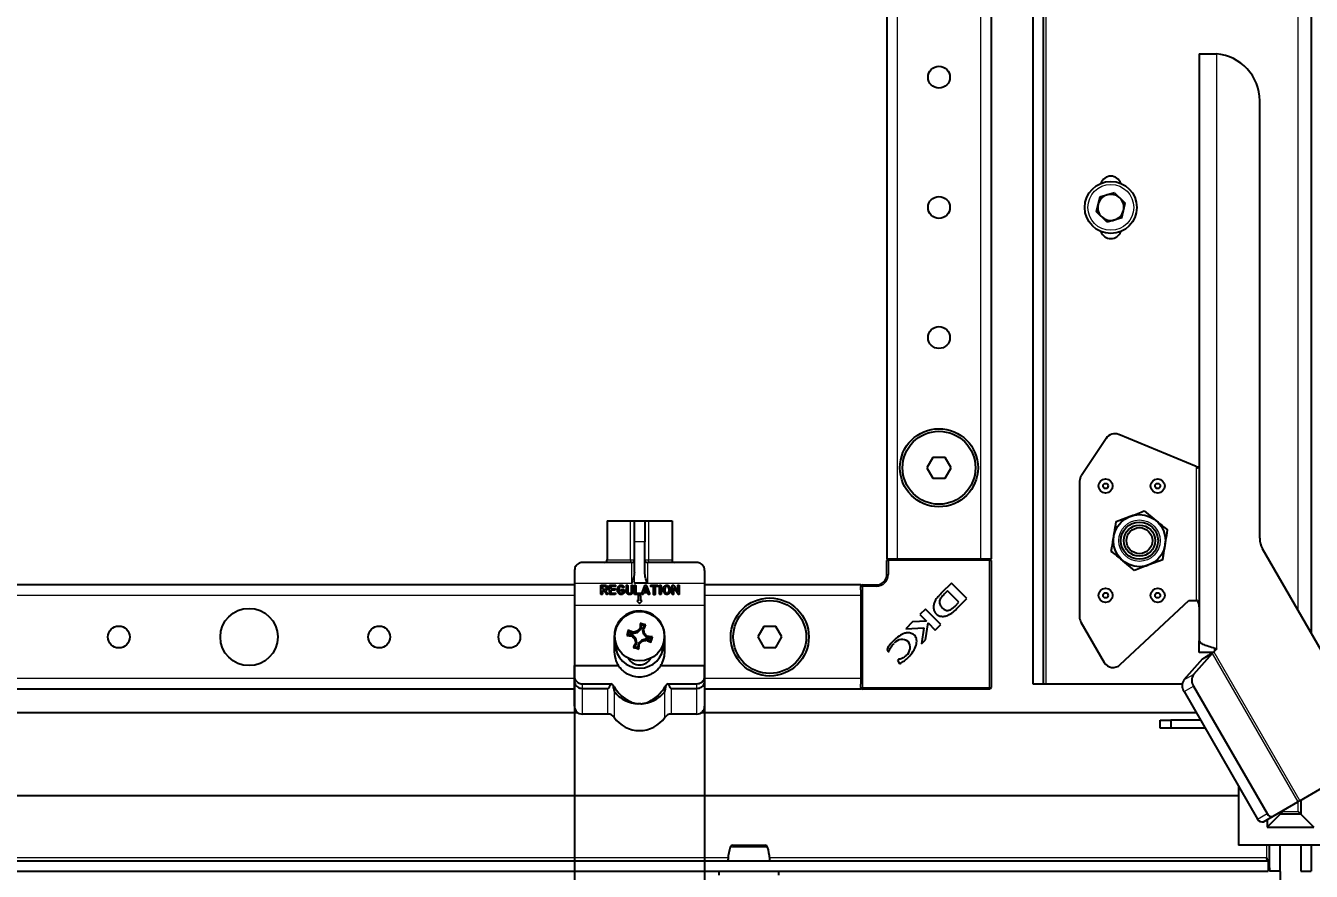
# Model space of a CAD drawing. Header units: millimetres. Extents: x -833 to 2755, y -1229 to 1219.
# Drawn here: x -350 to -103.2, y -800.6 to -638.2 of the extents above; entities that cross this region are included whole.
import ezdxf

# ---------------------------------------------------------------- set-up
doc = ezdxf.new("R2010")
doc.units = ezdxf.units.MM
doc.layers.add('FORMAT', color=7, linetype='Continuous')
doc.styles.add('SLDTEXTSTYLE0', font='TXT', dxfattribs={"width": 0.75})
doc.dimstyles.new('SLDDIMSTYLE0', dxfattribs={"dimtxt": 20, "dimasz": 10, "dimexe": 0, "dimexo": 0.0625, "dimgap": 5, "dimtad": 2, "dimdec": 1, "dimrnd": 1e-09, "dimzin": 12, "dimdsep": 46, "dimtxsty": 'SLDTEXTSTYLE0', "dimsah": 1, "dimcen": 0.09, "dimadec": 0, "dimazin": 3, "dimtfac": 1, "dimtofl": 0, "dimtmove": 0, "dimatfit": 3, "dimfxl": 0, "dimfrac": 2, "dimtolj": 1, "dimtzin": 12, "dimarcsym": 0})

# ---------------------------------------------------------------- blocks, each defined once
blk = doc.blocks.new('_D_8')
at = {"layer": 'FORMAT'}
for p, q in [((-219.66, -761.08), (-219.66, -924.62)), ((-109.16, -800.63), (-109.16, -924.62)), ((-109.16, -923.62), (-219.66, -923.62))]:
    blk.add_line(p, q, dxfattribs=at)
for points in [[(-219.66, -923.62), (-209.66, -925.16), (-209.66, -922.08)], [(-109.16, -923.62), (-119.16, -922.08), (-119.16, -925.16)]]:
    blk.add_solid(points, dxfattribs=at)
at = {"layer": 'FORMAT', "insert": (-197.66, -897.84), "char_height": 20, "attachment_point": 1, "style": 'SLDTEXTSTYLE0'}
blk.add_mtext('110,5', dxfattribs=at)
blk = doc.blocks.new('_D_9')
at = {"layer": 'FORMAT'}
for p, q in [((-244.66, -761.08), (-244.66, -924.62)), ((-219.66, -761.08), (-219.66, -924.62)), ((-244.66, -923.62), (-289.98, -923.62)), ((-244.66, -923.62), (-219.66, -923.62))]:
    blk.add_line(p, q, dxfattribs=at)
for points in [[(-244.66, -923.62), (-234.66, -925.16), (-234.66, -922.08)], [(-219.66, -923.62), (-229.66, -922.08), (-229.66, -925.16)]]:
    blk.add_solid(points, dxfattribs=at)
at = {"layer": 'FORMAT', "insert": (-289.98, -897.84), "char_height": 20, "attachment_point": 1, "style": 'SLDTEXTSTYLE0'}
blk.add_mtext('25', dxfattribs=at)

msp = doc.modelspace()

# ---------------------------------------------------------------- linework, layer by layer
at = {"color": 7, "linetype": 'Continuous', "lineweight": 25}
for p, q in [((-156.66, 518.38), (-156.66, -764.62)), ((-154.66, 518.38), (-154.66, -764.62)), ((-103.16, 508.67), (-103.16, -754.9)), ((-184.66, 494.38), (-184.66, -740.62)), ((-164.66, 494.38), (-164.66, -740.62)), ((-124.66, -643.62), (-123.69, -643.62)), ((-124.66, -643.62), (-124.66, -756.38)), ((-123.69, -643.62), (-121.57, -643.62)), ((-113.07, -736.67), (-113.07, -652.62)), ((-143.76, -671.12), (-144.44, -673.93)), ((-140.97, -670.3), (-143.76, -671.12)), ((-140.97, -670.3), (-138.88, -672.3)), ((-142.34, -675.93), (-144.44, -673.93)), ((-139.56, -675.12), (-138.88, -672.3)), ((-139.56, -675.12), (-142.34, -675.93)), ((-142.56, -717.47), (-147.32, -724.61)), ((-125.26, -722.87), (-140.15, -716.72)), ((-175.81, -721.12), (-176.97, -723.12)), ((-176.97, -723.12), (-175.81, -725.12)), ((-173.5, -721.12), (-175.81, -721.12)), ((-172.35, -723.12), (-173.5, -721.12)), ((-173.5, -725.12), (-172.35, -723.12)), ((-125.26, -722.87), (-124.66, -722.97)), ((-125.26, -722.87), (-125.02, -723.12)), ((-175.81, -725.12), (-173.5, -725.12)), ((-147.66, -725.72), (-147.66, -751.77)), ((-140.63, -733.47), (-137.93, -732.44)), ((-135.23, -731.42), (-133, -733.24)), ((-238.41, -733.32), (-238.41, -740.82)), ((-238.41, -733.32), (-233.88, -733.32)), ((-233.88, -733.32), (-233.16, -733.32)), ((-233.16, -733.32), (-231.16, -733.32)), ((-233.16, -737.32), (-233.16, -733.32)), ((-231.16, -733.32), (-231.16, -737.32)), ((-231.16, -733.32), (-230.44, -733.32)), ((-230.44, -733.32), (-225.91, -733.32)), ((-225.91, -733.32), (-225.91, -740.82)), ((-233.16, -743.26), (-233.16, -737.32)), ((-231.16, -743.26), (-231.16, -737.32)), ((-184.66, -740.62), (-184.36, -740.62)), ((-184.36, -740.62), (-183.71, -740.62)), ((-183.71, -740.62), (-182.66, -740.62)), ((-182.66, -740.62), (-166.66, -740.62)), ((-166.66, -740.62), (-165.6, -740.62)), ((-165.6, -740.62), (-164.96, -740.62)), ((-164.96, -740.62), (-164.66, -740.62)), ((-94.69, -769.56), (-112.53, -738.67)), ((-244.66, -742.82), (-244.66, -745.32)), ((-233.66, -741.32), (-243.16, -741.32)), ((-221.16, -741.32), (-230.66, -741.32)), ((-219.66, -742.82), (-219.66, -745.32)), ((-184.66, -743.62), (-184.66, -740.92)), ((-164.66, -740.92), (-164.66, -765.32)), ((-137.08, -742.82), (-139.32, -740.99)), ((-131.68, -740.77), (-134.38, -741.79)), ((-244.66, -745.32), (-244.66, -749.57)), ((-219.66, -745.32), (-219.66, -749.57)), ((-172.26, -745.27), (-174.15, -747.15)), ((-169.31, -748.22), (-172.26, -745.27)), ((-244.66, -745.62), (-524.66, -745.62)), ((-239.57, -745.67), (-238.81, -745.67)), ((-239.57, -747.33), (-239.57, -745.67)), ((-238.81, -745.93), (-239.3, -745.93)), ((-239.3, -745.93), (-239.3, -746.44)), ((-239.3, -746.44), (-238.72, -746.44)), ((-239.02, -746.7), (-239.3, -746.7)), ((-239.3, -746.7), (-239.3, -747.33)), ((-238.52, -747.41), (-239.02, -746.7)), ((-238.71, -746.7), (-238.31, -747.27)), ((-237.96, -745.67), (-236.9, -745.67)), ((-237.96, -747.44), (-237.96, -745.67)), ((-236.9, -747.44), (-237.96, -747.44)), ((-236.9, -745.93), (-237.7, -745.93)), ((-237.7, -745.93), (-237.7, -746.34)), ((-237.7, -746.34), (-236.95, -746.34)), ((-236.95, -746.61), (-237.7, -746.61)), ((-237.7, -746.61), (-237.7, -747.18)), ((-237.7, -747.18), (-236.9, -747.18)), ((-235.63, -746.51), (-235.13, -746.51)), ((-235.43, -746.77), (-235.63, -746.77)), ((-235.13, -746.51), (-235.13, -746.81)), ((-234.7, -746.86), (-234.7, -745.78)), ((-234.44, -745.78), (-234.44, -746.86)), ((-233.7, -746.84), (-233.7, -745.78)), ((-233.43, -745.78), (-233.43, -746.84)), ((-233.14, -747.47), (-233.14, -745.81)), ((-232.08, -747.47), (-233.14, -747.47)), ((-232.88, -745.81), (-232.88, -747.2)), ((-232.88, -747.2), (-232.08, -747.2)), ((-231.91, -747.67), (-232.41, -747.67)), ((-232.41, -747.67), (-232.41, -748.67)), ((-231.91, -748.67), (-231.91, -747.67)), ((-231.72, -747.29), (-231.15, -745.76)), ((-231.38, -747.13), (-231.47, -747.38)), ((-230.57, -747.13), (-231.38, -747.13)), ((-230.99, -746), (-231.29, -746.87)), ((-231.29, -746.87), (-230.66, -746.87)), ((-230.66, -746.87), (-230.99, -746)), ((-230.82, -745.78), (-230.23, -747.29)), ((-230.48, -747.37), (-230.57, -747.13)), ((-229.89, -745.67), (-228.77, -745.67)), ((-229.48, -745.93), (-229.89, -745.93)), ((-229.48, -747.4), (-229.48, -745.93)), ((-228.77, -745.93), (-229.16, -745.93)), ((-229.16, -745.93), (-229.16, -747.4)), ((-228.3, -747.33), (-228.3, -745.8)), ((-228.04, -745.8), (-228.04, -747.33)), ((-225.88, -747.33), (-225.88, -745.77)), ((-224.78, -747.36), (-225.62, -746.09)), ((-225.62, -746.09), (-225.62, -747.33)), ((-225.61, -745.73), (-224.8, -746.96)), ((-224.8, -746.96), (-224.8, -745.78)), ((-224.54, -745.78), (-224.54, -747.34)), ((-189.66, -745.62), (-219.66, -745.62)), ((-189.66, -745.62), (-189.66, -745.92)), ((-189.66, -746.56), (-189.66, -745.92)), ((-189.66, -746.56), (-189.66, -747.62)), ((-189.66, -747.62), (-189.66, -763.62)), ((-189.36, -745.62), (-186.66, -745.62)), ((-174.15, -747.15), (-174.17, -747.17)), ((-173.01, -746.75), (-173.67, -747.42)), ((-170.83, -748.93), (-173.01, -746.75)), ((-244.66, -749.57), (-244.66, -761.07)), ((-232.66, -748.67), (-232.16, -749.17)), ((-232.41, -748.67), (-232.66, -748.67)), ((-232.16, -749.17), (-231.66, -748.67)), ((-231.66, -748.67), (-231.91, -748.67)), ((-219.66, -749.57), (-219.66, -761.07)), ((-177.27, -750.27), (-178.33, -751.33)), ((-174.31, -753.23), (-177.27, -750.27)), ((-171.55, -749.67), (-170.83, -748.93)), ((-171.3, -750.22), (-169.31, -748.22)), ((-139.85, -760.93), (-126.66, -748.62)), ((-126.66, -748.62), (-125.26, -748.62)), ((-125.02, -748.62), (-125.26, -748.62)), ((-231.83, -753.26), (-232.02, -753)), ((-179.74, -752.74), (-181.03, -754.03)), ((-177.08, -752.57), (-179.74, -752.74)), ((-178.33, -751.33), (-177.08, -752.57)), ((-177.23, -756.15), (-176.75, -752.89)), ((-176.75, -752.89), (-175.36, -754.28)), ((-147.39, -752.77), (-142.93, -760.5)), ((-237.01, -755.47), (-237.01, -758.47)), ((-234.36, -755.14), (-234.63, -755.33)), ((-234.36, -755.14), (-234.19, -754.56)), ((-233.57, -755.17), (-234.36, -755.14)), ((-234.19, -754.56), (-234.31, -754.26)), ((-234.19, -754.56), (-233.5, -754.96)), ((-233.57, -755.17), (-233.67, -755.39)), ((-232.9, -755.87), (-233.57, -755.17)), ((-233.5, -754.96), (-233.47, -754.72)), ((-233.5, -754.96), (-232.56, -754.73)), ((-232.56, -754.73), (-232.68, -754.52)), ((-232.56, -754.73), (-231.86, -754.06)), ((-231.86, -754.06), (-232.08, -753.96)), ((-231.86, -754.06), (-231.83, -753.26)), ((-231.83, -753.26), (-231.25, -753.43)), ((-231.25, -753.43), (-231.65, -754.12)), ((-231.65, -754.12), (-231.42, -755.06)), ((-231.65, -754.12), (-231.41, -754.16)), ((-231.42, -755.06), (-231.21, -754.95)), ((-231.42, -755.06), (-230.75, -755.76)), ((-231.25, -753.43), (-230.95, -753.31)), ((-227.31, -758.47), (-227.31, -755.47)), ((-208.31, -753.62), (-209.47, -755.62)), ((-206, -753.62), (-208.31, -753.62)), ((-204.85, -755.62), (-206, -753.62)), ((-181.03, -754.03), (-177.56, -753.85)), ((-177.56, -753.85), (-178.03, -756.95)), ((-175.36, -754.28), (-174.31, -753.23)), ((-236.81, -756.97), (-237.01, -756.97)), ((-233.07, -757.5), (-233.37, -757.62)), ((-232.9, -755.87), (-233.11, -755.99)), ((-233.07, -757.5), (-232.66, -756.81)), ((-232.49, -757.67), (-233.07, -757.5)), ((-232.66, -756.81), (-232.91, -756.78)), ((-232.66, -756.81), (-232.9, -755.87)), ((-232.45, -756.88), (-232.49, -757.67)), ((-232.49, -757.67), (-232.3, -757.94)), ((-231.75, -756.2), (-232.45, -756.88)), ((-232.45, -756.88), (-232.23, -756.98)), ((-230.81, -755.97), (-231.75, -756.2)), ((-231.75, -756.2), (-231.64, -756.42)), ((-230.81, -755.97), (-230.85, -756.22)), ((-230.12, -756.38), (-230.81, -755.97)), ((-230.75, -755.76), (-230.65, -755.54)), ((-230.75, -755.76), (-229.95, -755.8)), ((-229.95, -755.8), (-230.12, -756.38)), ((-230.12, -756.38), (-230, -756.68)), ((-229.95, -755.8), (-229.69, -755.61)), ((-227.31, -756.97), (-227.51, -756.97)), ((-209.47, -755.62), (-208.31, -757.62)), ((-208.31, -757.62), (-206, -757.62)), ((-206, -757.62), (-204.85, -755.62)), ((-178.03, -756.95), (-177.23, -756.15)), ((-124.66, -758.62), (-124.66, -756.38)), ((-121.34, -757.93), (-121.9, -758.47)), ((-121.66, -758.24), (-121.66, -757.82)), ((-121.36, -757.91), (-121.34, -757.93)), ((-184.66, -757.99), (-184.41, -758.5)), ((-184.41, -758.5), (-184.3, -758.39)), ((-182.46, -759.94), (-182.6, -760.07)), ((-182.6, -760.07), (-182.26, -760.76)), ((-124.05, -759.84), (-127.63, -763.88)), ((-122.22, -758.78), (-125.79, -762.82)), ((-122.14, -758.62), (-124.66, -758.62)), ((-124.05, -759.84), (-122.22, -758.78)), ((-244.66, -763.21), (-244.66, -761.07)), ((-244.66, -761.07), (-236.25, -761.07)), ((-228.07, -761.07), (-219.66, -761.07)), ((-219.66, -763.21), (-219.66, -761.07)), ((-244.66, -764.12), (-244.66, -763.21)), ((-244.66, -768.92), (-244.66, -764.12)), ((-243.16, -764.61), (-237.64, -764.61)), ((-226.68, -764.61), (-221.16, -764.61)), ((-219.66, -763.21), (-219.66, -764.12)), ((-219.66, -764.12), (-219.66, -768.92)), ((-189.66, -763.62), (-189.66, -764.67)), ((-189.66, -765.32), (-189.66, -764.67)), ((-189.66, -765.32), (-189.66, -765.62)), ((-156.66, -764.62), (-154.66, -764.62)), ((-154.66, -764.62), (-154.06, -764.62)), ((-154.06, -764.62), (-127.94, -764.62)), ((-125.76, -765.05), (-111.62, -789.54)), ((-244.66, -765.62), (-524.66, -765.62)), ((-243.16, -765.5), (-238.25, -765.5)), ((-226.07, -765.5), (-221.16, -765.5)), ((-189.66, -765.62), (-219.66, -765.62)), ((-164.96, -765.62), (-189.36, -765.62)), ((-127.6, -766.11), (-113.46, -790.6)), ((-550.16, -770.12), (-244.06, -770.12)), ((-220.26, -770.12), (-125.28, -770.12)), ((-238.25, -770.42), (-243.16, -770.42)), ((-221.16, -770.42), (-226.07, -770.42)), ((-132.16, -773.12), (-132.16, -771.62)), ((-132.16, -771.62), (-130.16, -771.62)), ((-130.16, -771.62), (-130.16, -773.12)), ((-124.42, -771.62), (-130.16, -771.62)), ((-130.16, -773.12), (-132.16, -773.12)), ((-123.55, -773.12), (-130.16, -773.12)), ((-117.16, -784.19), (-117.16, -795.62)), ((-105.38, -787.09), (-98.44, -783.08)), ((-117.16, -786.12), (-550.16, -786.12)), ((-110.51, -790.05), (-105.75, -787.3)), ((-105.38, -787.09), (-105.75, -787.3)), ((-105.15, -786.96), (-105.15, -789.66)), ((-109.16, -789.66), (-111.66, -792.16)), ((-109.16, -789.66), (-108.66, -789.16)), ((-109.16, -789.66), (-109.16, -789.27)), ((-105.15, -789.66), (-109.16, -789.66)), ((-105.15, -789.66), (-105.65, -789.16)), ((-105.15, -789.66), (-102.66, -792.16)), ((-112.35, -791.11), (-110.51, -790.05)), ((-111.66, -790.71), (-111.66, -792.16)), ((-111.66, -792.16), (-102.66, -792.16)), ((-97.16, -795.62), (-117.16, -795.62)), ((-111.16, -800.62), (-111.16, -795.62)), ((-109.16, -800.62), (-109.16, -795.62)), ((-105.16, -795.62), (-105.16, -800.62)), ((-103.16, -795.62), (-103.16, -800.62)), ((-601.86, -798.62), (-111.46, -798.62)), ((-111.76, -798.02), (-111.56, -798.62)), ((-111.46, -798.62), (-111.46, -800.62)), ((-601.86, -800.62), (-111.46, -800.62)), ((-216.91, -800.62), (-216.91, -801.37)), ((-205.41, -801.37), (-205.41, -800.62)), ((-109.16, -800.62), (-111.16, -800.62)), ((-105.16, -800.62), (-103.16, -800.62))]:
    msp.add_line(p, q, dxfattribs=at)
at = {"color": 8, "linetype": 'Continuous', "lineweight": 18}
for p, q in [((-154.06, -764.62), (-154.06, 518.38)), ((-105.76, 504.16), (-105.76, -750.4)), ((-182.66, 494.38), (-182.66, -740.62)), ((-166.66, 494.38), (-166.66, -740.62)), ((-121.36, -643.64), (-121.36, -757.91)), ((-125.26, -722.87), (-125.26, -748.62)), ((-233.88, -740.82), (-233.88, -733.32)), ((-230.44, -733.32), (-230.44, -740.82)), ((-231.16, -737.32), (-233.16, -737.32)), ((-184.36, -740.92), (-184.36, -740.62)), ((-164.96, -740.92), (-164.96, -740.62)), ((-238.41, -740.82), (-233.88, -740.82)), ((-233.88, -740.82), (-233.16, -740.82)), ((-233.66, -745.32), (-233.66, -741.32)), ((-231.16, -740.82), (-230.44, -740.82)), ((-230.66, -741.32), (-230.66, -745.25)), ((-230.44, -740.82), (-225.91, -740.82)), ((-184.66, -740.92), (-184.36, -740.92)), ((-184.36, -740.92), (-184.36, -743.62)), ((-164.96, -740.92), (-184.36, -740.92)), ((-164.96, -765.32), (-164.96, -740.92)), ((-164.96, -740.92), (-164.66, -740.92)), ((-233.66, -745.32), (-244.66, -745.32)), ((-233.16, -745.32), (-233.16, -743.26)), ((-219.66, -745.32), (-233.16, -745.32)), ((-184.66, -743.62), (-184.36, -743.62)), ((-244.66, -747.62), (-524.66, -747.62)), ((-189.66, -747.62), (-219.66, -747.62)), ((-189.66, -745.92), (-189.36, -745.92)), ((-189.36, -745.92), (-189.36, -745.62)), ((-186.66, -745.92), (-189.36, -745.92)), ((-189.36, -745.92), (-189.36, -765.32)), ((-186.66, -745.62), (-186.66, -745.92)), ((-219.66, -749.57), (-244.66, -749.57)), ((-122.22, -758.78), (-105.75, -787.3)), ((-121.9, -758.47), (-105.38, -787.09)), ((-127.63, -763.88), (-125.79, -762.82)), ((-244.66, -763.62), (-524.66, -763.62)), ((-243.16, -764.61), (-243.16, -765.5)), ((-221.16, -765.5), (-221.16, -764.61)), ((-189.66, -763.62), (-219.66, -763.62)), ((-189.66, -765.32), (-189.36, -765.32)), ((-189.36, -765.32), (-164.96, -765.32)), ((-189.36, -765.62), (-189.36, -765.32)), ((-164.96, -765.32), (-164.96, -765.62)), ((-164.96, -765.32), (-164.66, -765.32)), ((-127.6, -766.11), (-125.76, -765.05)), ((-243.16, -765.5), (-243.16, -770.42)), ((-238.25, -770.42), (-238.25, -765.5)), ((-237.02, -766.1), (-237.02, -771.07)), ((-227.31, -771.07), (-227.31, -766.1)), ((-226.07, -765.5), (-226.07, -770.42)), ((-221.16, -770.42), (-221.16, -765.5)), ((-105.65, -789.16), (-105.65, -787.25)), ((-113.46, -790.6), (-111.62, -789.54)), ((-108.66, -788.98), (-108.66, -789.16)), ((-108.66, -789.16), (-105.65, -789.16)), ((-111.76, -795.62), (-111.76, -798.02)), ((-215.13, -798.02), (-498.19, -798.02)), ((-111.76, -798.02), (-207.19, -798.02))]:
    msp.add_line(p, q, dxfattribs=at)
at = {"color": 8, "linetype": 'Continuous', "lineweight": 18, "flags": 128}
for points in [[(-233.88, -740.82), (-233.89, -740.92), (-233.9, -741.01), (-233.91, -741.1), (-233.93, -741.17), (-233.95, -741.23), (-233.97, -741.28), (-234, -741.31), (-234.02, -741.32)], [(-230.3, -741.32), (-230.33, -741.31), (-230.35, -741.28), (-230.38, -741.23), (-230.4, -741.17), (-230.41, -741.1), (-230.43, -741.01), (-230.43, -740.92), (-230.44, -740.82)]]:
    msp.add_lwpolyline(points, dxfattribs=at)
at = {"color": 7, "linetype": 'Continuous', "lineweight": 25}
for centre, radius in [((-174.66, -648.12), 2.1), ((-141.66, -673.12), 5), ((-174.66, -673.12), 2.1), ((-174.66, -698.12), 2.1), ((-174.66, -723.12), 7.5), ((-174.66, -723.12), 7), ((-142.66, -726.62), 1.35), ((-132.66, -726.62), 1.35), ((-142.66, -726.62), 0.493), ((-132.66, -726.62), 0.493), ((-136.16, -737.12), 5), ((-136.16, -737.12), 3.57), ((-136.16, -737.12), 3), ((-136.16, -737.12), 2.5), ((-142.66, -747.62), 1.35), ((-142.66, -747.62), 0.493), ((-132.66, -747.62), 1.35), ((-132.66, -747.62), 0.493), ((-307.16, -755.62), 5.5), ((-207.16, -755.62), 7.5), ((-207.16, -755.62), 7), ((-232.16, -755.47), 4.75), ((-332.16, -755.62), 2.1), ((-282.16, -755.62), 2.1), ((-257.16, -755.62), 2.1)]:
    msp.add_circle(centre, radius, dxfattribs=at)
at = {"color": 8, "linetype": 'Continuous', "lineweight": 18}
for centre, radius in [((-141.66, -673.12), 4.4), ((-136.16, -737.12), 3.97)]:
    msp.add_circle(centre, radius, dxfattribs=at)
at = {"color": 7, "linetype": 'Continuous', "lineweight": 25}
for centre, radius, start, end in [((-122.07, -652.62), 9, 0, 85.4954), ((-141.66, -669.12), 2, 18.21, 161.79), ((-141.66, -673.12), 2.51, 106.3534, 166.3534), ((-141.66, -673.12), 2.51, 46.3534, 106.3534), ((-141.66, -673.12), 2.51, 346.3534, 46.3534), ((-141.66, -673.12), 2.51, 166.3534, 226.3534), ((-141.66, -673.12), 2.51, 286.3534, 346.3534), ((-141.66, -673.12), 2.51, 226.3534, 286.3534), ((-141.66, -677.12), 2, 198.21, 341.79), ((-140.9, -718.58), 2, 68.1986, 146.3099), ((-145.66, -725.72), 2, 146.3099, 180), ((-109.07, -736.67), 4, 180, 210), ((-184.36, -740.92), 0.3, 90, 180), ((-164.96, -740.92), 0.3, 0, 90), ((-238.91, -740.82), 0.5, 270, 0), ((-233.66, -740.82), 0.5, 270, 0), ((-230.66, -740.82), 0.5, 180, 270), ((-225.41, -740.82), 0.5, 180, 270), ((-186.66, -743.62), 2, 270, 0), ((-189.36, -745.92), 0.3, 90, 180), ((-174.96, -747.01), 4.87, 290.3445, 318.7777), ((-175.73, -745.2), 6.12, 306.9888, 313.0744), ((-163.16, -758.03), 69.05, 175.8232, 176.6231), ((-252.45, -825.03), 74.88, 73.3093, 74.166), ((-145.66, -751.77), 2, 180, 210), ((-162.59, -775.76), 74.88, 163.3093, 164.166), ((-229.6, -686.47), 69.05, 265.8232, 266.6231), ((-267.1, -815.02), 69.05, 60.8523, 61.6521), ((-178.29, -703.91), 75.61, 222.9111, 223.5289), ((-214.46, -827.9), 75.61, 103.9464, 104.5642), ((-180.6, -809.34), 75.61, 132.9111, 133.5289), ((-291.71, -720.53), 69.05, 330.8523, 331.6521), ((-304.59, -773.17), 75.61, 13.9464, 14.5642), ((-286.03, -807.02), 75.61, 42.9111, 43.5289), ((-232.16, -756.97), 4.65, 180, 0), ((-172.6, -790.41), 69.05, 150.8523, 151.6521), ((-211.87, -685.9), 74.88, 253.3093, 254.166), ((-159.73, -737.77), 75.61, 193.9464, 194.5642), ((-301.16, -752.91), 69.05, 355.8232, 356.6231), ((-283.71, -701.6), 75.61, 312.9111, 313.5289), ((-249.86, -683.04), 75.61, 283.9464, 284.5642), ((-197.22, -695.91), 69.05, 240.8523, 241.6521), ((-234.72, -824.47), 69.05, 85.8232, 86.6231), ((-301.72, -735.18), 74.88, 343.3093, 344.166), ((-181.73, -758.02), 1.94, 53.3097, 142.3464), ((-182.17, -757.62), 1.97, 308.454, 35.887), ((-232.16, -758.47), 2.5, 209.1291, 330.7764), ((-141.22, -759.47), 2, 210.9638, 313.0251), ((-124.14, -763.92), 1.98, 146.5519, 215.0479), ((-189.36, -765.32), 0.3, 180, 270), ((-164.96, -765.32), 0.3, 270, 0), ((-125.97, -764.98), 1.98, 146.5519, 215.0479), ((-243.16, -768.92), 1.5, 180, 270), ((-221.16, -768.92), 1.5, 270, 0), ((-238.25, -771.92), 1.5, 34.5604, 90), ((-232.16, -767.72), 5.89, 214.5604, 325.4396), ((-226.07, -771.92), 1.5, 90, 145.4396), ((-110.79, -789.2), 0.893, 201.9505, 288.5782), ((-112.63, -790.26), 0.893, 201.9505, 288.5782), ((-214.27, -796.12), 0.5, 89.9982, 165.4001), ((-208.05, -796.12), 0.5, 15.316, 90.0228)]:
    msp.add_arc(centre, radius, start, end, dxfattribs=at)
at = {"color": 8, "linetype": 'Continuous', "lineweight": 18}
msp.add_arc((-186.66, -743.62), 2.3, 270, 0, dxfattribs=at)
at = {"color": 7, "linetype": 'Continuous', "lineweight": 25}
msp.add_ellipse((15196.02, -745.32), major_axis=(15429.18, 0), ratio=0.000259, start_param=3.123591, end_param=3.141593, dxfattribs=at)
for points in [[(-123.69, -643.62), (-123.53, -643.62), (-123.21, -643.62), (-122.63, -643.63), (-122.01, -643.64), (-121.58, -643.64), (-121.36, -643.64)], [(-125.02, -723.12), (-124.97, -723.11), (-124.87, -723.08), (-124.75, -723.05), (-124.67, -723.01), (-124.66, -722.99), (-124.66, -722.98)], [(-124.66, -749.82), (-124.68, -749.62), (-124.72, -749.22), (-124.92, -748.82), (-125.02, -748.62)], [(-121.36, -757.91), (-121.79, -757.78), (-122.66, -757.53), (-123.75, -757.14), (-124.51, -756.76), (-124.61, -756.5), (-124.66, -756.38)], [(-124.05, -759.84), (-123.91, -759.74), (-123.61, -759.55), (-123.08, -759.21), (-122.5, -758.84), (-122.1, -758.59), (-121.9, -758.47)], [(-122.22, -758.78), (-122.2, -758.75), (-122.15, -758.71), (-122.08, -758.63), (-121.99, -758.55), (-121.93, -758.49), (-121.9, -758.47)], [(-111.46, -798.62), (-111.48, -798.61), (-111.53, -798.59), (-111.61, -798.45), (-111.68, -798.25), (-111.73, -798.1), (-111.76, -798.02)]]:
    msp.add_open_spline(points, degree=3, dxfattribs=at)
for points, knots in [([(-137.93, -732.44), (-137.87, -732.42), (-136.96, -732.07), (-136.07, -731.73), (-135.23, -731.42)], [0, 0, 0, 0, 0.070201, 1, 1, 1, 1]), ([(-133, -733.24), (-132.94, -733.29), (-132.19, -733.9), (-131.45, -734.51), (-130.76, -735.07)], [0, 0, 0, 0, 0.0702006, 1, 1, 1, 1]), ([(-141.09, -736.32), (-141.05, -736.06), (-140.9, -735.09), (-140.74, -734.16), (-140.63, -733.47)], [0, 0, 0, 0, 0.268634, 1, 1, 1, 1]), ([(-131.22, -737.92), (-131.18, -737.66), (-131.02, -736.69), (-130.87, -735.76), (-130.76, -735.07)], [0, 0, 0, 0, 0.268634, 1, 1, 1, 1]), ([(-141.56, -739.17), (-141.52, -738.93), (-141.37, -738), (-141.21, -737.03), (-141.09, -736.32)], [0, 0, 0, 0, 0.257551, 1, 1, 1, 1]), ([(-131.68, -740.77), (-131.65, -740.53), (-131.5, -739.6), (-131.34, -738.63), (-131.22, -737.92)], [0, 0, 0, 0, 0.257551, 1, 1, 1, 1]), ([(-139.32, -740.99), (-139.37, -740.95), (-140.13, -740.33), (-140.87, -739.73), (-141.56, -739.17)], [0, 0, 0, 0, 0.070201, 1, 1, 1, 1]), ([(-243.16, -741.32), (-243.16, -741.32), (-243.23, -741.32), (-243.58, -741.34), (-244.11, -741.58), (-244.58, -742.16), (-244.64, -742.63), (-244.66, -742.82)], [0, 0, 0, 0, 0.003231, 0.101221, 0.514725, 0.80586, 1, 1, 1, 1]), ([(-219.66, -742.82), (-219.68, -742.63), (-219.74, -742.16), (-220.21, -741.58), (-220.74, -741.34), (-221.09, -741.32), (-221.16, -741.32), (-221.16, -741.32)], [0, 0, 0, 0, 0.19414, 0.485275, 0.898779, 0.996769, 1, 1, 1, 1]), ([(-134.38, -741.79), (-134.45, -741.82), (-135.36, -742.16), (-136.25, -742.5), (-137.08, -742.82)], [0, 0, 0, 0, 0.070201, 1, 1, 1, 1]), ([(-233.16, -743.26), (-233.2, -743.59), (-233.28, -744.3), (-233.54, -744.96), (-233.66, -745.31), (-233.66, -745.32)], [0, 0, 0, 0, 0.475461, 0.994056, 1, 1, 1, 1]), ([(-230.66, -745.25), (-230.66, -745.25), (-230.66, -745.25), (-230.67, -745.24), (-230.68, -745.22), (-230.72, -745.14), (-230.84, -744.81), (-231.06, -744.18), (-231.13, -743.58), (-231.16, -743.26)], [0, 0, 0, 0, 0.00167, 0.003889, 0.009531, 0.034361, 0.132751, 0.526214, 1, 1, 1, 1]), ([(-239.45, -747.47), (-239.47, -747.47), (-239.51, -747.46), (-239.55, -747.43), (-239.57, -747.38), (-239.57, -747.35), (-239.57, -747.33)], [0, 0, 0, 0, 0.2804367, 0.5582807, 0.7788987, 1, 1, 1, 1]), ([(-239.3, -747.33), (-239.31, -747.35), (-239.31, -747.4), (-239.35, -747.45), (-239.4, -747.47), (-239.43, -747.47), (-239.45, -747.47)], [0, 0, 0, 0, 0.280498, 0.558325, 0.778868, 1, 1, 1, 1]), ([(-238.81, -745.67), (-238.74, -745.68), (-238.6, -745.69), (-238.49, -745.77), (-238.44, -745.81)], [0, 0, 0, 0, 0.559747, 1, 1, 1, 1]), ([(-238.62, -746), (-238.65, -745.98), (-238.71, -745.94), (-238.78, -745.94), (-238.81, -745.93)], [0, 0, 0, 0, 0.559136, 1, 1, 1, 1]), ([(-238.72, -746.44), (-238.69, -746.43), (-238.66, -746.43), (-238.63, -746.4), (-238.61, -746.39)], [0, 0, 0, 0, 0.558174, 1, 1, 1, 1]), ([(-238.47, -746.61), (-238.51, -746.64), (-238.59, -746.69), (-238.67, -746.7), (-238.71, -746.7)], [0, 0, 0, 0, 0.56031, 1, 1, 1, 1]), ([(-238.54, -746.2), (-238.54, -746.15), (-238.55, -746.08), (-238.6, -746.03), (-238.62, -746)], [0, 0, 0, 0, 0.559692, 1, 1, 1, 1]), ([(-238.61, -746.39), (-238.6, -746.38), (-238.57, -746.35), (-238.54, -746.28), (-238.54, -746.23), (-238.54, -746.2)], [0, 0, 0, 0, 0.2799174, 0.5600596, 1, 1, 1, 1]), ([(-238.43, -747.47), (-238.44, -747.47), (-238.46, -747.47), (-238.49, -747.45), (-238.51, -747.43), (-238.52, -747.41)], [0, 0, 0, 0, 0.28022, 0.561305, 1, 1, 1, 1]), ([(-238.27, -746.19), (-238.28, -746.29), (-238.3, -746.45), (-238.42, -746.56), (-238.47, -746.61)], [0, 0, 0, 0, 0.559457, 1, 1, 1, 1]), ([(-238.44, -745.81), (-238.38, -745.87), (-238.29, -745.98), (-238.28, -746.13), (-238.27, -746.19)], [0, 0, 0, 0, 0.558947, 1, 1, 1, 1]), ([(-238.27, -747.34), (-238.28, -747.36), (-238.29, -747.4), (-238.33, -747.44), (-238.38, -747.47), (-238.41, -747.47), (-238.43, -747.47)], [0, 0, 0, 0, 0.278138, 0.558544, 0.779161, 1, 1, 1, 1]), ([(-238.31, -747.27), (-238.3, -747.28), (-238.28, -747.3), (-238.28, -747.33), (-238.27, -747.34)], [0, 0, 0, 0, 0.561079, 1, 1, 1, 1]), ([(-236.95, -746.34), (-236.93, -746.34), (-236.89, -746.34), (-236.83, -746.37), (-236.8, -746.42), (-236.8, -746.46), (-236.8, -746.47)], [0, 0, 0, 0, 0.280945, 0.559897, 0.779525, 1, 1, 1, 1]), ([(-236.8, -746.47), (-236.8, -746.5), (-236.8, -746.54), (-236.86, -746.6), (-236.92, -746.6), (-236.95, -746.61)], [0, 0, 0, 0, 0.281099, 0.559768, 1, 1, 1, 1]), ([(-236.9, -745.67), (-236.88, -745.67), (-236.83, -745.67), (-236.78, -745.7), (-236.75, -745.75), (-236.75, -745.79), (-236.75, -745.8)], [0, 0, 0, 0, 0.280872, 0.559701, 0.779382, 1, 1, 1, 1]), ([(-236.75, -745.8), (-236.75, -745.82), (-236.75, -745.87), (-236.81, -745.93), (-236.87, -745.93), (-236.9, -745.93)], [0, 0, 0, 0, 0.281053, 0.559663, 1, 1, 1, 1]), ([(-236.9, -747.18), (-236.88, -747.18), (-236.84, -747.18), (-236.78, -747.21), (-236.75, -747.26), (-236.75, -747.3), (-236.75, -747.31)], [0, 0, 0, 0, 0.280912, 0.5597137, 0.7794989, 1, 1, 1, 1]), ([(-236.75, -747.31), (-236.75, -747.33), (-236.75, -747.38), (-236.81, -747.44), (-236.86, -747.44), (-236.9, -747.44)], [0, 0, 0, 0, 0.2812138, 0.5599009, 1, 1, 1, 1]), ([(-236.4, -746.57), (-236.4, -746.44), (-236.39, -746.19), (-236.26, -745.99), (-236.21, -745.9)], [0, 0, 0, 0, 0.56034, 1, 1, 1, 1]), ([(-236.21, -747.18), (-236.28, -747.07), (-236.39, -746.88), (-236.4, -746.67), (-236.4, -746.57)], [0, 0, 0, 0, 0.5593467, 1, 1, 1, 1]), ([(-236.21, -745.9), (-236.13, -745.82), (-236, -745.67), (-235.8, -745.65), (-235.72, -745.65)], [0, 0, 0, 0, 0.559217, 1, 1, 1, 1]), ([(-235.69, -747.47), (-235.74, -747.46), (-235.86, -747.45), (-236.06, -747.36), (-236.15, -747.25), (-236.21, -747.18)], [0, 0, 0, 0, 0.280314, 0.560507, 1, 1, 1, 1]), ([(-235.73, -745.91), (-235.76, -745.91), (-235.83, -745.92), (-235.96, -746), (-236.11, -746.21), (-236.13, -746.42), (-236.14, -746.57)], [0, 0, 0, 0, 0.125332, 0.250695, 0.500738, 1, 1, 1, 1]), ([(-236.14, -746.57), (-236.13, -746.66), (-236.13, -746.81), (-236.05, -746.94), (-236.02, -747)], [0, 0, 0, 0, 0.55998, 1, 1, 1, 1]), ([(-236.02, -747), (-235.97, -747.06), (-235.89, -747.17), (-235.75, -747.19), (-235.69, -747.2)], [0, 0, 0, 0, 0.560858, 1, 1, 1, 1]), ([(-235.76, -746.64), (-235.76, -746.62), (-235.75, -746.58), (-235.72, -746.53), (-235.67, -746.51), (-235.64, -746.51), (-235.63, -746.51)], [0, 0, 0, 0, 0.280637, 0.55889, 0.779144, 1, 1, 1, 1]), ([(-235.63, -746.77), (-235.65, -746.77), (-235.69, -746.77), (-235.73, -746.74), (-235.75, -746.69), (-235.76, -746.66), (-235.76, -746.64)], [0, 0, 0, 0, 0.2806643, 0.558735, 0.779002, 1, 1, 1, 1]), ([(-235.53, -745.96), (-235.57, -745.94), (-235.63, -745.91), (-235.7, -745.91), (-235.73, -745.91)], [0, 0, 0, 0, 0.558634, 1, 1, 1, 1]), ([(-235.72, -745.65), (-235.65, -745.65), (-235.52, -745.65), (-235.41, -745.71), (-235.37, -745.74)], [0, 0, 0, 0, 0.5605138, 1, 1, 1, 1]), ([(-235.69, -747.2), (-235.67, -747.2), (-235.61, -747.2), (-235.51, -747.15), (-235.48, -747.08), (-235.46, -747.04)], [0, 0, 0, 0, 0.281265, 0.561609, 1, 1, 1, 1]), ([(-235.34, -747.34), (-235.4, -747.38), (-235.5, -747.46), (-235.63, -747.46), (-235.69, -747.47)], [0, 0, 0, 0, 0.558998, 1, 1, 1, 1]), ([(-235.43, -746.07), (-235.45, -746.05), (-235.48, -746.01), (-235.52, -745.97), (-235.53, -745.96)], [0, 0, 0, 0, 0.560467, 1, 1, 1, 1]), ([(-235.46, -747.04), (-235.45, -746.99), (-235.43, -746.9), (-235.43, -746.81), (-235.43, -746.77)], [0, 0, 0, 0, 0.559597, 1, 1, 1, 1]), ([(-235.32, -746.13), (-235.35, -746.13), (-235.39, -746.12), (-235.42, -746.09), (-235.43, -746.07)], [0, 0, 0, 0, 0.558039, 1, 1, 1, 1]), ([(-235.37, -745.74), (-235.33, -745.77), (-235.27, -745.82), (-235.22, -745.89), (-235.2, -745.92)], [0, 0, 0, 0, 0.559542, 1, 1, 1, 1]), ([(-235.13, -746.81), (-235.14, -746.92), (-235.15, -747.12), (-235.28, -747.28), (-235.34, -747.34)], [0, 0, 0, 0, 0.5604926, 1, 1, 1, 1]), ([(-235.17, -746.01), (-235.17, -746.03), (-235.18, -746.07), (-235.23, -746.11), (-235.27, -746.13), (-235.31, -746.13), (-235.32, -746.13)], [0, 0, 0, 0, 0.277709, 0.558209, 0.77892, 1, 1, 1, 1]), ([(-235.2, -745.92), (-235.19, -745.94), (-235.17, -745.96), (-235.17, -745.99), (-235.17, -746.01)], [0, 0, 0, 0, 0.560691, 1, 1, 1, 1]), ([(-234.7, -745.78), (-234.7, -745.76), (-234.7, -745.72), (-234.67, -745.67), (-234.63, -745.65), (-234.6, -745.65), (-234.58, -745.65)], [0, 0, 0, 0, 0.280849, 0.55949, 0.779158, 1, 1, 1, 1]), ([(-234.49, -747.33), (-234.56, -747.26), (-234.68, -747.12), (-234.7, -746.94), (-234.7, -746.86)], [0, 0, 0, 0, 0.558332, 1, 1, 1, 1]), ([(-234.58, -745.65), (-234.56, -745.65), (-234.52, -745.65), (-234.47, -745.68), (-234.44, -745.73), (-234.44, -745.76), (-234.44, -745.78)], [0, 0, 0, 0, 0.2809103, 0.559174, 0.7791663, 1, 1, 1, 1]), ([(-234.04, -747.47), (-234.13, -747.47), (-234.3, -747.46), (-234.43, -747.37), (-234.49, -747.33)], [0, 0, 0, 0, 0.55925, 1, 1, 1, 1]), ([(-234.44, -746.86), (-234.43, -746.92), (-234.43, -747.02), (-234.35, -747.09), (-234.32, -747.13)], [0, 0, 0, 0, 0.560313, 1, 1, 1, 1]), ([(-234.32, -747.13), (-234.28, -747.15), (-234.2, -747.2), (-234.1, -747.2), (-234.06, -747.2)], [0, 0, 0, 0, 0.559441, 1, 1, 1, 1]), ([(-234.06, -747.2), (-234.01, -747.2), (-233.9, -747.19), (-233.77, -747.1), (-233.7, -746.97), (-233.7, -746.89), (-233.7, -746.84)], [0, 0, 0, 0, 0.280935, 0.559487, 0.779245, 1, 1, 1, 1]), ([(-233.43, -746.84), (-233.44, -746.94), (-233.45, -747.12), (-233.61, -747.34), (-233.83, -747.44), (-233.97, -747.46), (-234.04, -747.47)], [0, 0, 0, 0, 0.280416, 0.558636, 0.778958, 1, 1, 1, 1]), ([(-233.7, -745.78), (-233.69, -745.76), (-233.69, -745.72), (-233.67, -745.67), (-233.62, -745.65), (-233.59, -745.65), (-233.57, -745.65)], [0, 0, 0, 0, 0.2809, 0.559498, 0.779148, 1, 1, 1, 1]), ([(-233.57, -745.65), (-233.55, -745.65), (-233.51, -745.65), (-233.46, -745.68), (-233.43, -745.73), (-233.43, -745.76), (-233.43, -745.78)], [0, 0, 0, 0, 0.280888, 0.559023, 0.779155, 1, 1, 1, 1]), ([(-233.14, -745.81), (-233.14, -745.79), (-233.14, -745.75), (-233.11, -745.7), (-233.07, -745.67), (-233.04, -745.67), (-233.02, -745.67)], [0, 0, 0, 0, 0.2809124, 0.5594047, 0.7791083, 1, 1, 1, 1]), ([(-233.02, -745.67), (-233, -745.67), (-232.96, -745.67), (-232.91, -745.71), (-232.88, -745.76), (-232.88, -745.79), (-232.88, -745.81)], [0, 0, 0, 0, 0.280813, 0.559099, 0.77917, 1, 1, 1, 1]), ([(-232.08, -747.2), (-232.06, -747.21), (-232.02, -747.21), (-231.96, -747.23), (-231.93, -747.28), (-231.93, -747.32), (-231.93, -747.34)], [0, 0, 0, 0, 0.280855, 0.559718, 0.779518, 1, 1, 1, 1]), ([(-231.93, -747.34), (-231.93, -747.36), (-231.93, -747.4), (-231.99, -747.46), (-232.05, -747.47), (-232.08, -747.47)], [0, 0, 0, 0, 0.281266, 0.560078, 1, 1, 1, 1]), ([(-231.73, -747.34), (-231.73, -747.33), (-231.73, -747.32), (-231.72, -747.3), (-231.72, -747.29)], [0, 0, 0, 0, 0.559504, 1, 1, 1, 1]), ([(-231.61, -747.47), (-231.62, -747.47), (-231.66, -747.46), (-231.7, -747.43), (-231.73, -747.39), (-231.73, -747.36), (-231.73, -747.34)], [0, 0, 0, 0, 0.2795786, 0.5591942, 0.7795822, 1, 1, 1, 1]), ([(-231.47, -747.38), (-231.48, -747.39), (-231.49, -747.42), (-231.54, -747.46), (-231.58, -747.47), (-231.61, -747.47)], [0, 0, 0, 0, 0.28077, 0.560807, 1, 1, 1, 1]), ([(-231.15, -745.76), (-231.14, -745.74), (-231.13, -745.7), (-231.08, -745.66), (-231.03, -745.65), (-231, -745.65)], [0, 0, 0, 0, 0.281465, 0.561772, 1, 1, 1, 1]), ([(-231, -745.65), (-230.98, -745.65), (-230.93, -745.65), (-230.86, -745.69), (-230.84, -745.74), (-230.82, -745.78)], [0, 0, 0, 0, 0.281226, 0.561522, 1, 1, 1, 1]), ([(-230.36, -747.47), (-230.38, -747.47), (-230.41, -747.46), (-230.45, -747.43), (-230.47, -747.4), (-230.48, -747.37)], [0, 0, 0, 0, 0.280695, 0.560335, 1, 1, 1, 1]), ([(-230.22, -747.34), (-230.22, -747.36), (-230.23, -747.4), (-230.27, -747.44), (-230.32, -747.47), (-230.35, -747.47), (-230.36, -747.47)], [0, 0, 0, 0, 0.278517, 0.558613, 0.779333, 1, 1, 1, 1]), ([(-230.23, -747.29), (-230.23, -747.3), (-230.22, -747.32), (-230.22, -747.34), (-230.22, -747.34)], [0, 0, 0, 0, 0.560081, 1, 1, 1, 1]), ([(-230.03, -745.8), (-230.03, -745.78), (-230.02, -745.74), (-229.99, -745.69), (-229.94, -745.67), (-229.91, -745.67), (-229.89, -745.67)], [0, 0, 0, 0, 0.2807125, 0.5587014, 0.7790455, 1, 1, 1, 1]), ([(-229.89, -745.93), (-229.91, -745.93), (-229.95, -745.93), (-230, -745.9), (-230.03, -745.85), (-230.03, -745.82), (-230.03, -745.8)], [0, 0, 0, 0, 0.28076, 0.558821, 0.778915, 1, 1, 1, 1]), ([(-229.33, -747.54), (-229.35, -747.54), (-229.4, -747.54), (-229.45, -747.5), (-229.47, -747.45), (-229.48, -747.42), (-229.48, -747.4)], [0, 0, 0, 0, 0.2808221, 0.5590594, 0.7790938, 1, 1, 1, 1]), ([(-229.16, -747.4), (-229.17, -747.43), (-229.17, -747.47), (-229.23, -747.53), (-229.3, -747.54), (-229.33, -747.54)], [0, 0, 0, 0, 0.280801, 0.559621, 1, 1, 1, 1]), ([(-228.77, -745.67), (-228.75, -745.67), (-228.71, -745.67), (-228.65, -745.7), (-228.62, -745.75), (-228.62, -745.78), (-228.61, -745.8)], [0, 0, 0, 0, 0.280951, 0.559967, 0.779431, 1, 1, 1, 1]), ([(-228.61, -745.8), (-228.62, -745.82), (-228.62, -745.87), (-228.68, -745.93), (-228.74, -745.93), (-228.77, -745.93)], [0, 0, 0, 0, 0.281019, 0.559679, 1, 1, 1, 1]), ([(-228.3, -745.8), (-228.3, -745.78), (-228.3, -745.74), (-228.27, -745.7), (-228.23, -745.67), (-228.2, -745.67), (-228.18, -745.67)], [0, 0, 0, 0, 0.280828, 0.559417, 0.779393, 1, 1, 1, 1]), ([(-228.18, -747.47), (-228.2, -747.47), (-228.24, -747.46), (-228.28, -747.43), (-228.3, -747.38), (-228.3, -747.35), (-228.3, -747.33)], [0, 0, 0, 0, 0.280437, 0.558281, 0.778899, 1, 1, 1, 1]), ([(-228.18, -745.67), (-228.16, -745.67), (-228.12, -745.67), (-228.07, -745.7), (-228.04, -745.75), (-228.04, -745.78), (-228.04, -745.8)], [0, 0, 0, 0, 0.280765, 0.559178, 0.779175, 1, 1, 1, 1]), ([(-228.04, -747.33), (-228.04, -747.36), (-228.04, -747.4), (-228.08, -747.45), (-228.13, -747.47), (-228.17, -747.47), (-228.18, -747.47)], [0, 0, 0, 0, 0.280518, 0.5583, 0.778735, 1, 1, 1, 1]), ([(-227.58, -746.57), (-227.58, -746.44), (-227.56, -746.22), (-227.46, -746.03), (-227.41, -745.94)], [0, 0, 0, 0, 0.559914, 1, 1, 1, 1]), ([(-227.4, -747.19), (-227.46, -747.08), (-227.57, -746.88), (-227.58, -746.66), (-227.58, -746.57)], [0, 0, 0, 0, 0.559149, 1, 1, 1, 1]), ([(-227.41, -745.94), (-227.34, -745.85), (-227.22, -745.69), (-227.02, -745.66), (-226.93, -745.65)], [0, 0, 0, 0, 0.560137, 1, 1, 1, 1]), ([(-226.91, -747.47), (-226.96, -747.46), (-227.07, -747.46), (-227.26, -747.37), (-227.35, -747.25), (-227.4, -747.19)], [0, 0, 0, 0, 0.280367, 0.560574, 1, 1, 1, 1]), ([(-227.22, -746.11), (-227.25, -746.2), (-227.31, -746.34), (-227.32, -746.5), (-227.32, -746.57)], [0, 0, 0, 0, 0.559075, 1, 1, 1, 1]), ([(-227.32, -746.57), (-227.32, -746.65), (-227.31, -746.81), (-227.24, -746.95), (-227.21, -747.01)], [0, 0, 0, 0, 0.560273, 1, 1, 1, 1]), ([(-226.93, -745.91), (-226.97, -745.91), (-227.04, -745.92), (-227.14, -745.99), (-227.19, -746.07), (-227.22, -746.11)], [0, 0, 0, 0, 0.279832, 0.559843, 1, 1, 1, 1]), ([(-227.21, -747.01), (-227.17, -747.07), (-227.09, -747.18), (-226.96, -747.2), (-226.91, -747.2)], [0, 0, 0, 0, 0.560567, 1, 1, 1, 1]), ([(-226.93, -745.65), (-226.87, -745.65), (-226.76, -745.66), (-226.56, -745.75), (-226.46, -745.87), (-226.4, -745.94)], [0, 0, 0, 0, 0.280496, 0.560765, 1, 1, 1, 1]), ([(-226.59, -746.11), (-226.64, -746.05), (-226.73, -745.94), (-226.87, -745.92), (-226.93, -745.91)], [0, 0, 0, 0, 0.5595959, 1, 1, 1, 1]), ([(-226.91, -747.2), (-226.87, -747.2), (-226.79, -747.2), (-226.67, -747.13), (-226.62, -747.06), (-226.58, -747.01)], [0, 0, 0, 0, 0.280435, 0.560605, 1, 1, 1, 1]), ([(-226.39, -747.19), (-226.47, -747.28), (-226.61, -747.44), (-226.81, -747.46), (-226.91, -747.47)], [0, 0, 0, 0, 0.559137, 1, 1, 1, 1]), ([(-226.48, -746.57), (-226.48, -746.48), (-226.49, -746.32), (-226.56, -746.18), (-226.59, -746.11)], [0, 0, 0, 0, 0.560046, 1, 1, 1, 1]), ([(-226.58, -747.01), (-226.55, -746.93), (-226.49, -746.79), (-226.48, -746.63), (-226.48, -746.57)], [0, 0, 0, 0, 0.559133, 1, 1, 1, 1]), ([(-226.4, -745.94), (-226.34, -746.05), (-226.23, -746.25), (-226.22, -746.47), (-226.22, -746.57)], [0, 0, 0, 0, 0.559312, 1, 1, 1, 1]), ([(-226.22, -746.57), (-226.22, -746.69), (-226.24, -746.91), (-226.35, -747.1), (-226.39, -747.19)], [0, 0, 0, 0, 0.5598653, 1, 1, 1, 1]), ([(-225.88, -745.77), (-225.88, -745.75), (-225.88, -745.72), (-225.85, -745.67), (-225.81, -745.65), (-225.78, -745.65), (-225.76, -745.65)], [0, 0, 0, 0, 0.280941, 0.559114, 0.779089, 1, 1, 1, 1]), ([(-225.76, -747.47), (-225.78, -747.47), (-225.82, -747.46), (-225.88, -747.42), (-225.88, -747.36), (-225.88, -747.33)], [0, 0, 0, 0, 0.281503, 0.560294, 1, 1, 1, 1]), ([(-225.76, -745.65), (-225.75, -745.65), (-225.71, -745.65), (-225.65, -745.67), (-225.63, -745.71), (-225.61, -745.73)], [0, 0, 0, 0, 0.280638, 0.560877, 1, 1, 1, 1]), ([(-225.62, -747.33), (-225.62, -747.35), (-225.62, -747.39), (-225.66, -747.45), (-225.71, -747.47), (-225.74, -747.47), (-225.76, -747.47)], [0, 0, 0, 0, 0.280569, 0.558477, 0.77887, 1, 1, 1, 1]), ([(-224.8, -745.78), (-224.8, -745.76), (-224.8, -745.72), (-224.77, -745.67), (-224.73, -745.65), (-224.7, -745.65), (-224.68, -745.65)], [0, 0, 0, 0, 0.280888, 0.559482, 0.77927, 1, 1, 1, 1]), ([(-224.66, -747.47), (-224.68, -747.47), (-224.71, -747.46), (-224.75, -747.42), (-224.77, -747.38), (-224.78, -747.36)], [0, 0, 0, 0, 0.278585, 0.558866, 1, 1, 1, 1]), ([(-224.68, -745.65), (-224.66, -745.65), (-224.62, -745.65), (-224.57, -745.68), (-224.54, -745.73), (-224.54, -745.76), (-224.54, -745.78)], [0, 0, 0, 0, 0.280836, 0.55925, 0.779182, 1, 1, 1, 1]), ([(-224.54, -747.34), (-224.54, -747.35), (-224.54, -747.39), (-224.57, -747.44), (-224.61, -747.47), (-224.64, -747.47), (-224.66, -747.47)], [0, 0, 0, 0, 0.280953, 0.559391, 0.779073, 1, 1, 1, 1]), ([(-174.63, -747.66), (-174.76, -747.81), (-175.01, -748.07), (-175.22, -748.37), (-175.31, -748.5)], [0, 0, 0, 0, 0.55183, 1, 1, 1, 1]), ([(-174.17, -747.17), (-174.25, -747.25), (-174.4, -747.41), (-174.55, -747.57), (-174.63, -747.66)], [0, 0, 0, 0, 0.486421, 1, 1, 1, 1]), ([(-173.67, -747.42), (-173.86, -747.62), (-174.21, -747.99), (-174.53, -748.53), (-174.6, -748.98), (-174.53, -749.32), (-174.34, -749.67), (-174.14, -749.89), (-174.04, -750)], [0, 0, 0, 0, 0.274676, 0.503042, 0.607381, 0.716579, 0.843412, 1, 1, 1, 1]), ([(-175.31, -748.5), (-175.42, -748.71), (-175.62, -749.09), (-175.74, -749.73), (-175.7, -750.32), (-175.5, -750.86), (-175.14, -751.29), (-174.63, -751.58), (-173.97, -751.7), (-173.51, -751.62), (-173.26, -751.57)], [0, 0, 0, 0, 0.138091, 0.265455, 0.384013, 0.496103, 0.605759, 0.71979, 0.847662, 1, 1, 1, 1]), ([(-174.04, -750), (-173.94, -750.09), (-173.77, -750.26), (-173.49, -750.44), (-173.22, -750.53), (-172.89, -750.53), (-172.49, -750.38), (-172.2, -750.19), (-172.05, -750.09)], [0, 0, 0, 0, 0.176808, 0.319231, 0.43938, 0.552395, 0.749205, 1, 1, 1, 1]), ([(-227.31, -755.47), (-227.35, -754.96), (-227.44, -753.96), (-228.22, -752.49), (-229.4, -751.37), (-230.87, -750.7), (-232.49, -750.54), (-234.09, -750.92), (-235.47, -751.8), (-236.45, -753.04), (-236.94, -754.34), (-236.99, -755.13), (-237.01, -755.47)], [0, 0, 0, 0, 0.108524, 0.217459, 0.318088, 0.417791, 0.519828, 0.622975, 0.725929, 0.827131, 0.926323, 1, 1, 1, 1]), ([(-179.32, -755.36), (-179.49, -755.22), (-179.82, -754.94), (-180.52, -754.77), (-181.39, -754.9), (-182.47, -755.47), (-183.16, -756.11), (-183.55, -756.48)], [0, 0, 0, 0, 0.130532, 0.266031, 0.423997, 0.666819, 1, 1, 1, 1]), ([(-180.53, -759.52), (-180.2, -759.15), (-179.58, -758.46), (-179.03, -757.29), (-178.89, -756.34), (-179.05, -755.7), (-179.23, -755.47), (-179.32, -755.36)], [0, 0, 0, 0, 0.315674, 0.58952, 0.813199, 0.909026, 1, 1, 1, 1]), ([(-183.55, -756.48), (-183.8, -756.75), (-184.23, -757.21), (-184.53, -757.76), (-184.66, -757.99)], [0, 0, 0, 0, 0.5776526, 1, 1, 1, 1]), ([(-184.3, -758.39), (-184.16, -758.08), (-183.89, -757.51), (-183.46, -757.05), (-183.27, -756.84)], [0, 0, 0, 0, 0.547643, 1, 1, 1, 1]), ([(-237.01, -758.47), (-236.93, -759.09), (-236.75, -760.37), (-236.29, -761.01), (-236.26, -761.06), (-236.25, -761.07)], [0, 0, 0, 0, 0.417668, 0.852903, 1, 1, 1, 1]), ([(-228.07, -761.07), (-228.02, -760.99), (-227.91, -760.82), (-227.39, -759.75), (-227.33, -758.77), (-227.31, -758.47)], [0, 0, 0, 0, 0.378823, 0.812228, 1, 1, 1, 1]), ([(-180.94, -759.16), (-181.2, -759.38), (-181.65, -759.76), (-182.22, -759.88), (-182.46, -759.94)], [0, 0, 0, 0, 0.579608, 1, 1, 1, 1]), ([(-182.26, -760.76), (-181.92, -760.58), (-181.29, -760.24), (-180.77, -759.75), (-180.53, -759.52)], [0, 0, 0, 0, 0.5368, 1, 1, 1, 1]), ([(-228.07, -761.07), (-228.09, -761.1), (-228.13, -761.17), (-228.49, -761.67), (-229.14, -762.31), (-230.07, -762.89), (-231.22, -763.28), (-232.55, -763.37), (-233.89, -763.07), (-235.02, -762.44), (-235.75, -761.76), (-236.13, -761.26), (-236.25, -761.08), (-236.25, -761.07), (-236.25, -761.07)], [0, 0, 0, 0, 0.088505, 0.177138, 0.262858, 0.344694, 0.430485, 0.525193, 0.625645, 0.723911, 0.812494, 0.894483, 0.978997, 1, 1, 1, 1]), ([(-244.66, -763.21), (-244.65, -763.35), (-244.62, -763.64), (-244.38, -764.04), (-244.02, -764.37), (-243.59, -764.57), (-243.29, -764.6), (-243.16, -764.61)], [0, 0, 0, 0, 0.205683, 0.411346, 0.618649, 0.832339, 1, 1, 1, 1]), ([(-244.66, -764.12), (-244.66, -764.14), (-244.66, -764.24), (-244.62, -764.49), (-244.46, -764.87), (-244.12, -765.22), (-243.67, -765.45), (-243.33, -765.48), (-243.16, -765.5)], [0, 0, 0, 0, 0.017854, 0.1414054, 0.3560826, 0.5707307, 0.7853651, 1, 1, 1, 1]), ([(-238.25, -765.5), (-238.24, -765.5), (-238.23, -765.5), (-238.2, -765.49), (-238.13, -765.46), (-238, -765.31), (-237.84, -765.02), (-237.71, -764.75), (-237.64, -764.61)], [0, 0, 0, 0, 0.008383, 0.019125, 0.04457, 0.140638, 0.521171, 1, 1, 1, 1]), ([(-237.28, -764.84), (-237.29, -764.83), (-237.4, -764.73), (-237.53, -764.66), (-237.64, -764.61)], [0, 0, 0, 0, 0.161974, 1, 1, 1, 1]), ([(-237.28, -764.84), (-237.25, -764.99), (-237.21, -765.27), (-237.14, -765.61), (-237.1, -765.86), (-237.04, -766.02), (-237.02, -766.1)], [0, 0, 0, 0, 0.383006, 0.690448, 0.847653, 1, 1, 1, 1]), ([(-237.28, -764.84), (-236.98, -765.3), (-236.26, -766.4), (-234.87, -767.57), (-233.52, -768.29), (-232.71, -768.41), (-232.42, -768.45)], [0, 0, 0, 0, 0.255351, 0.615516, 0.86211, 1, 1, 1, 1]), ([(-231.9, -768.45), (-231.69, -768.43), (-230.96, -768.33), (-229.6, -767.69), (-228.13, -766.5), (-227.36, -765.33), (-227.05, -764.84)], [0, 0, 0, 0, 0.101651, 0.345128, 0.729048, 1, 1, 1, 1]), ([(-227.31, -766.1), (-227.3, -766.1), (-227.3, -766.09), (-227.29, -766.08), (-227.28, -766.05), (-227.25, -765.95), (-227.18, -765.63), (-227.11, -765.25), (-227.06, -764.93), (-227.05, -764.84)], [0, 0, 0, 0, 0.003748, 0.008698, 0.018275, 0.054741, 0.199177, 0.774578, 1, 1, 1, 1]), ([(-226.68, -764.61), (-226.78, -764.66), (-226.91, -764.73), (-227.02, -764.82), (-227.05, -764.84)], [0, 0, 0, 0, 0.789403, 1, 1, 1, 1]), ([(-226.68, -764.61), (-226.65, -764.66), (-226.59, -764.81), (-226.49, -765), (-226.4, -765.17), (-226.33, -765.29), (-226.27, -765.36), (-226.23, -765.41), (-226.19, -765.45), (-226.16, -765.47), (-226.13, -765.49), (-226.1, -765.5), (-226.09, -765.5), (-226.07, -765.5), (-226.07, -765.5)], [0, 0, 0, 0, 0.193858, 0.459768, 0.637307, 0.756, 0.835565, 0.889145, 0.925488, 0.950425, 0.97632, 0.986721, 0.99531, 1, 1, 1, 1]), ([(-221.16, -764.61), (-220.99, -764.59), (-220.66, -764.56), (-220.21, -764.31), (-219.87, -763.95), (-219.69, -763.56), (-219.67, -763.31), (-219.66, -763.21)], [0, 0, 0, 0, 0.2129003, 0.4257071, 0.6406126, 0.8533821, 1, 1, 1, 1]), ([(-221.16, -765.5), (-220.99, -765.48), (-220.65, -765.45), (-220.21, -765.22), (-219.86, -764.87), (-219.7, -764.49), (-219.66, -764.24), (-219.66, -764.14), (-219.66, -764.12)], [0, 0, 0, 0, 0.214635, 0.429269, 0.643917, 0.858595, 0.982146, 1, 1, 1, 1]), ([(-237.02, -766.1), (-236.83, -766.33), (-236.31, -766.95), (-235.21, -767.75), (-233.81, -768.31), (-232.85, -768.41), (-232.42, -768.45)], [0, 0, 0, 0, 0.169618, 0.470039, 0.762685, 1, 1, 1, 1]), ([(-231.9, -768.45), (-231.47, -768.41), (-230.52, -768.31), (-229.12, -767.75), (-228.01, -766.95), (-227.49, -766.33), (-227.31, -766.1)], [0, 0, 0, 0, 0.237351, 0.529954, 0.830331, 1, 1, 1, 1]), ([(-231.9, -768.45), (-232, -768.46), (-232.17, -768.47), (-232.35, -768.46), (-232.42, -768.45)], [0, 0, 0, 0, 0.558993, 1, 1, 1, 1]), ([(-214.75, -795.97), (-214.94, -796.71), (-215.16, -797.57), (-215.18, -798.49), (-215.18, -798.62)], [0, 0, 0, 0, 0.85815, 1, 1, 1, 1]), ([(-214.27, -795.62), (-214.23, -795.62), (-214.14, -795.62), (-213.59, -795.62), (-212.78, -795.62), (-211.79, -795.62), (-210.73, -795.62), (-209.94, -795.62), (-209.55, -795.62), (-209.46, -795.62)], [0, 0, 0, 0, 0.158514, 0.317278, 0.475863, 0.634247, 0.792477, 0.950708, 1, 1, 1, 1]), ([(-209.46, -795.62), (-209.26, -795.62), (-208.79, -795.62), (-208.25, -795.62), (-208.12, -795.62), (-208.06, -795.62)], [0, 0, 0, 0, 0.256553, 0.627981, 1, 1, 1, 1]), ([(-207.14, -798.62), (-207.14, -798.49), (-207.16, -797.57), (-207.38, -796.71), (-207.57, -795.97)], [0, 0, 0, 0, 0.14185, 1, 1, 1, 1]), ([(-111.46, -798.91), (-111.43, -799), (-111.32, -799.32), (-111.2, -799.88), (-111.17, -800.37), (-111.16, -800.62)], [0, 0, 0, 0, 0.141742, 0.566203, 1, 1, 1, 1])]:
    msp.add_open_spline(points, degree=3, knots=knots, dxfattribs=at)
at = {"color": 8, "linetype": 'Continuous', "lineweight": 18}
for points, knots in [([(-209.19, -795.99), (-209.3, -795.99), (-209.75, -795.99), (-210.27, -795.99), (-211.06, -795.99), (-211.89, -795.99), (-213.03, -795.99), (-213.98, -795.99), (-214.56, -795.99), (-214.81, -795.99), (-214.75, -795.99), (-214.74, -795.99)], [0, 0, 0, 0, 0.048751, 0.204942, 0.205393, 0.362034, 0.518827, 0.675799, 0.832923, 0.989778, 1, 1, 1, 1]), ([(-207.6, -795.99), (-207.59, -795.99), (-207.53, -795.99), (-207.84, -795.99), (-208.42, -795.99), (-208.97, -795.99), (-209.19, -795.99)], [0, 0, 0, 0, 0.083271, 0.424284, 0.764725, 1, 1, 1, 1])]:
    msp.add_open_spline(points, degree=3, knots=knots, dxfattribs=at)

# ---------------------------------------------------------------- dimensions: what is measured, and where the dimension line sits
at = {"layer": 'FORMAT'}
dim = msp.add_linear_dim(base=(-219.66, -923.62), p1=(-244.66, -761.07), p2=(-219.66, -761.07), angle=0, dimstyle='SLDDIMSTYLE0', dxfattribs=at)
dim.commit()
dim.dimension.update_dxf_attribs({"geometry": '_D_9', "text_midpoint": (-275.2, -923.62), "dimtype": 160})
dim = msp.add_linear_dim(base=(-219.66, -923.62), p1=(-109.16, -800.62), p2=(-219.66, -761.07), dimstyle='SLDDIMSTYLE0', dxfattribs=at)
dim.commit()
dim.dimension.update_dxf_attribs({"geometry": '_D_8', "text_midpoint": (-164.41, -923.62), "dimtype": 160})

doc.saveas('drawing.dxf')
